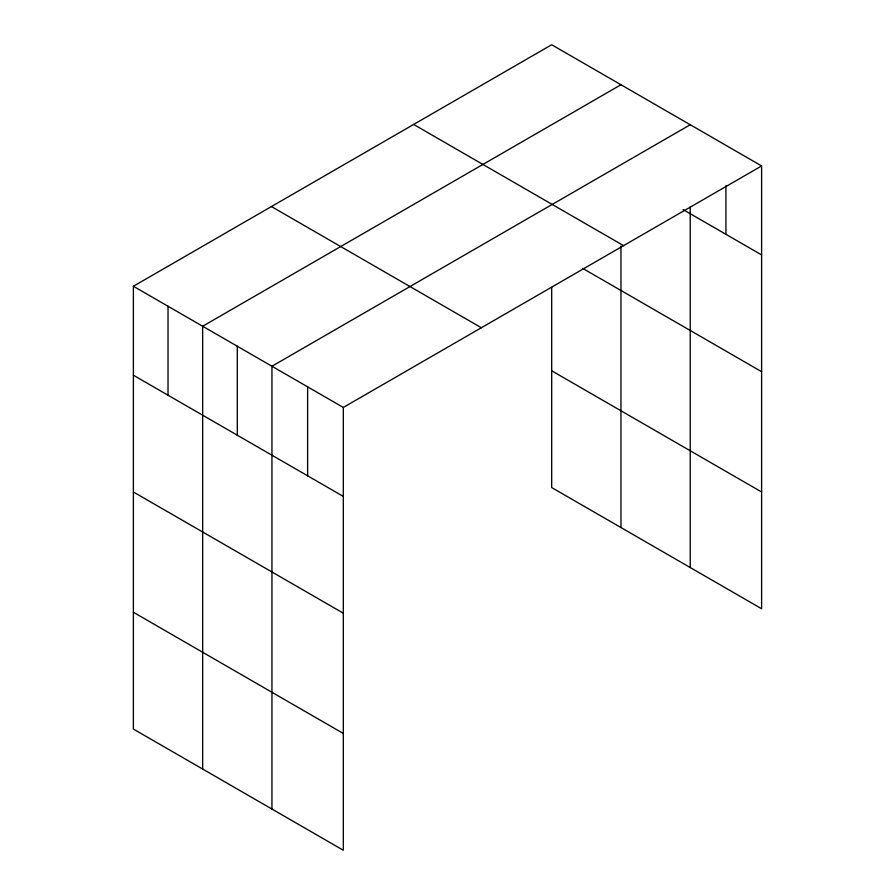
<?xml version="1.0" encoding="UTF-8"?>
<svg xmlns="http://www.w3.org/2000/svg" width="895" height="895" viewBox="0 0 895 895"><rect width="100%" height="100%" fill="white"/><g stroke="black" fill="none" stroke-linecap="round" stroke-linejoin="round"><path stroke-width="1.34" d="M761.611 165.944L343.311 407.449L343.311 850.25L133.389 729.056L133.389 286.255L551.689 44.75L761.611 165.944L761.611 608.745L551.689 487.551L551.689 287.396M620.962 84.745L202.662 326.25L202.662 769.051M690.235 124.741L271.946 366.245L271.946 809.046M683.064 209.564L761.611 254.918M413.647 124.45L623.569 245.644M582.734 268.41L761.611 371.682M271.431 206.555L481.353 327.749M551.689 370.787L761.611 491.981M133.389 286.255L343.311 407.449M133.389 375.218L343.311 496.412M133.389 491.981L343.311 613.176M133.389 612.281L343.311 733.486M725.923 185.657L725.923 234.311M690.235 206.756L690.235 567.542M620.962 245.991L620.962 527.547M307.623 386.841L307.623 475.816M237.298 346.242L237.298 435.205M168.025 306.247L168.025 395.21"/></g></svg>
